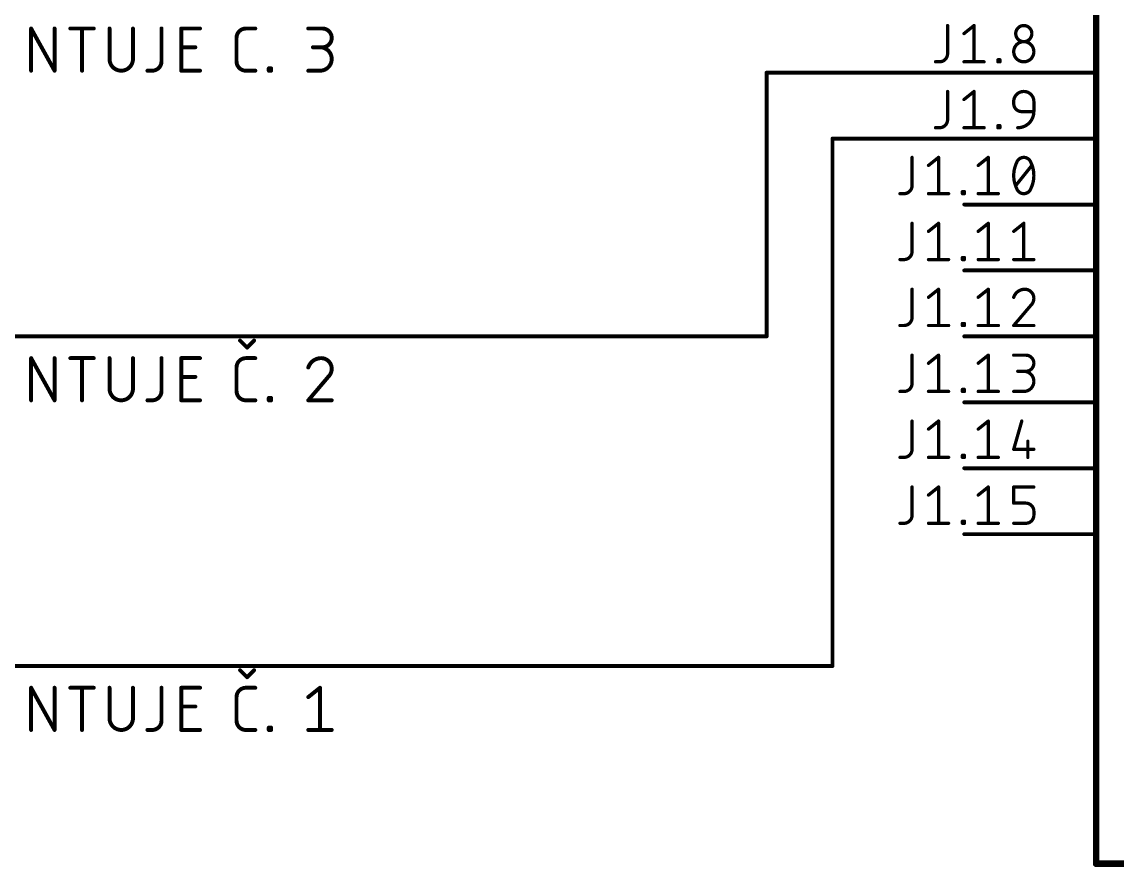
# Model space of a CAD drawing. Extents: x -56 to 205, y -3 to 177.
# Drawn here: x 11.94 to 54.15, y 35.43 to 68 of the extents above; entities that cross this region are included whole.
import ezdxf

# ---------------------------------------------------------------- set-up
doc = ezdxf.new("R2010")
doc.units = 0
for name, color, linetype in [('91', 94, 'CONTINUOUS'), ('94', 14, 'CONTINUOUS'), ('95', 250, 'CONTINUOUS')]:
    doc.layers.add(name, color=color, linetype=linetype)

msp = doc.modelspace()

# ---------------------------------------------------------------- linework, layer by layer
at = {"layer": '91', "const_width": 0.1524}
for points in [[(48.26, 66.04), (40.64, 66.04)], [(40.64, 66.04), (40.64, 55.88)], [(48.26, 63.5), (43.18, 63.5)], [(43.18, 63.5), (43.18, 43.18)], [(40.64, 55.88), (-2.54, 55.88)], [(43.18, 43.18), (-2.54, 43.18)]]:
    msp.add_lwpolyline(points, dxfattribs=at)
at = {"layer": '91', "const_width": 0.0762}
for points in [[(40.64, 66.0781, 1), (40.64, 66.0019)], [(40.6781, 66.04, 1), (40.6019, 66.04)], [(48.26, 66.0019, 1), (48.26, 66.0781)], [(43.18, 63.5381, 1), (43.18, 63.4619)], [(43.2181, 63.5, 1), (43.1419, 63.5)], [(48.26, 63.4619, 1), (48.26, 63.5381)], [(40.6019, 55.88, 1), (40.6781, 55.88)], [(40.64, 55.8419, 1), (40.64, 55.9181)], [(43.1419, 43.18, 1), (43.2181, 43.18)], [(43.18, 43.1419, 1), (43.18, 43.2181)]]:
    msp.add_lwpolyline(points, format="xyb", dxfattribs=at)
at = {"layer": '94'}
for points, const_width in [([(53.34, 35.56), (53.34, 93.98)], 0.254), ([(48.26, 66.04), (53.34, 66.04)], 0.1524), ([(48.26, 63.5), (53.34, 63.5)], 0.1524), ([(48.26, 60.96), (53.34, 60.96)], 0.1524), ([(48.26, 58.42), (53.34, 58.42)], 0.1524), ([(48.26, 55.88), (53.34, 55.88)], 0.1524), ([(48.26, 53.34), (53.34, 53.34)], 0.1524), ([(48.26, 50.8), (53.34, 50.8)], 0.1524), ([(48.26, 48.26), (53.34, 48.26)], 0.1524), ([(60.96, 35.56), (53.34, 35.56)], 0.254)]:
    msp.add_lwpolyline(points, dxfattribs=dict(at, const_width=const_width))
for points, const_width in [([(48.26, 66.0781, 1), (48.26, 66.0019)], 0.0762), ([(53.34, 66.0019, 1), (53.34, 66.0781)], 0.0762), ([(48.26, 63.5381, 1), (48.26, 63.4619)], 0.0762), ([(53.34, 63.4619, 1), (53.34, 63.5381)], 0.0762), ([(48.26, 60.9981, 1), (48.26, 60.9219)], 0.0762), ([(53.34, 60.9219, 1), (53.34, 60.9981)], 0.0762), ([(48.26, 58.4581, 1), (48.26, 58.3819)], 0.0762), ([(53.34, 58.3819, 1), (53.34, 58.4581)], 0.0762), ([(48.26, 55.9181, 1), (48.26, 55.8419)], 0.0762), ([(53.34, 55.8419, 1), (53.34, 55.9181)], 0.0762), ([(48.26, 53.3781, 1), (48.26, 53.3019)], 0.0762), ([(53.34, 53.3019, 1), (53.34, 53.3781)], 0.0762), ([(48.26, 50.8381, 1), (48.26, 50.7619)], 0.0762), ([(53.34, 50.7619, 1), (53.34, 50.8381)], 0.0762), ([(48.26, 48.2981, 1), (48.26, 48.2219)], 0.0762), ([(53.34, 48.2219, 1), (53.34, 48.2981)], 0.0762), ([(53.34, 35.6235, 1), (53.34, 35.4965)], 0.127), ([(53.2765, 35.56, 1), (53.4035, 35.56)], 0.127)]:
    msp.add_lwpolyline(points, format="xyb", dxfattribs=dict(at, const_width=const_width))
at = {"layer": '95'}
for points, const_width in [([(12.295, 66.1162), (12.295, 67.7418)], 0.1524), ([(12.295, 67.7418), (13.1982, 66.1162)], 0.1524), ([(13.1982, 66.1162), (13.1982, 67.7418)], 0.1524), ([(13.8061, 67.7418), (14.7092, 67.7418)], 0.1524), ([(14.2576, 66.1162), (14.2576, 67.7418)], 0.1524), ([(15.3171, 67.7418), (15.3171, 66.5678)], 0.1524), ([(16.2202, 66.5678), (16.2202, 67.7418)], 0.1524), ([(17.3198, 67.7418), (17.3198, 66.4774)], 0.1524), ([(18.0816, 66.1162), (18.0816, 67.7418)], 0.1524), ([(18.0816, 67.7418), (18.8041, 67.7418)], 0.1524), ([(20.5722, 67.7418), (20.9334, 67.7418)], 0.1524), ([(22.9764, 67.7418), (23.5183, 67.7418)], 0.1524), ([(47.6144, 67.8561), (47.6144, 66.7695)], 0.127), ([(48.2472, 67.5457), (48.6352, 67.8561)], 0.127), ([(48.6352, 67.8561), (48.6352, 66.4591)], 0.127), ([(20.2109, 66.4774), (20.2109, 67.3806)], 0.1524), ([(18.0816, 67.0193), (18.6235, 67.0193)], 0.1524), ([(23.5183, 67.0193), (23.157, 67.0193)], 0.1524), ([(21.4549, 66.1162), (21.4549, 66.2065)], 0.1524), ([(21.4549, 66.2065), (21.5452, 66.2065)], 0.1524), ([(21.5452, 66.2065), (21.5452, 66.1162)], 0.1524), ([(47.304, 66.4591), (47.1488, 66.4591)], 0.127), ([(48.2472, 66.4591), (49.0233, 66.4591)], 0.127), ([(49.5546, 66.4591), (49.5546, 66.5367)], 0.127), ([(49.5546, 66.5367), (49.6323, 66.5367)], 0.127), ([(49.6323, 66.4591), (49.5546, 66.4591)], 0.127), ([(49.6323, 66.5367), (49.6323, 66.4591)], 0.127), ([(16.9586, 66.1162), (16.7779, 66.1162)], 0.1524), ([(18.8041, 66.1162), (18.0816, 66.1162)], 0.1524), ([(20.9334, 66.1162), (20.5722, 66.1162)], 0.1524), ([(21.5452, 66.1162), (21.4549, 66.1162)], 0.1524), ([(22.9764, 66.1162), (23.4279, 66.1162)], 0.1524), ([(47.6144, 65.3161), (47.6144, 64.2295)], 0.127), ([(48.2472, 65.0057), (48.6352, 65.3161)], 0.127), ([(48.6352, 65.3161), (48.6352, 63.9191)], 0.127), ([(50.1636, 64.8504), (50.1636, 64.928)], 0.127), ([(50.9397, 64.54), (50.474, 64.54)], 0.127), ([(50.9397, 64.928), (50.9397, 64.54)], 0.127), ([(47.304, 63.9191), (47.1488, 63.9191)], 0.127), ([(48.2472, 63.9191), (49.0233, 63.9191)], 0.127), ([(49.5546, 63.9191), (49.5546, 63.9967)], 0.127), ([(49.5546, 63.9967), (49.6323, 63.9967)], 0.127), ([(49.6323, 63.9191), (49.5546, 63.9191)], 0.127), ([(49.6323, 63.9967), (49.6323, 63.9191)], 0.127), ([(46.2456, 62.7761), (46.2456, 61.6895)], 0.127), ([(46.8783, 62.4657), (47.2664, 62.7761)], 0.127), ([(47.2664, 62.7761), (47.2664, 61.3791)], 0.127), ([(48.7947, 62.4657), (49.1828, 62.7761)], 0.127), ([(49.1828, 62.7761), (49.1828, 61.3791)], 0.127), ([(50.2412, 61.6895), (50.8621, 62.4657)], 0.127), ([(45.9351, 61.3791), (45.7799, 61.3791)], 0.127), ([(46.8783, 61.3791), (47.6545, 61.3791)], 0.127), ([(48.1858, 61.3791), (48.1858, 61.4567)], 0.127), ([(48.1858, 61.4567), (48.2634, 61.4567)], 0.127), ([(48.2634, 61.3791), (48.1858, 61.3791)], 0.127), ([(48.2634, 61.4567), (48.2634, 61.3791)], 0.127), ([(48.7947, 61.3791), (49.5708, 61.3791)], 0.127), ([(46.2456, 60.2361), (46.2456, 59.1495)], 0.127), ([(46.8783, 59.9257), (47.2664, 60.2361)], 0.127), ([(47.2664, 60.2361), (47.2664, 58.8391)], 0.127), ([(48.7947, 59.9257), (49.1828, 60.2361)], 0.127), ([(49.1828, 60.2361), (49.1828, 58.8391)], 0.127), ([(50.1636, 59.9257), (50.5516, 60.2361)], 0.127), ([(50.5516, 60.2361), (50.5516, 58.8391)], 0.127), ([(45.9351, 58.8391), (45.7799, 58.8391)], 0.127), ([(46.8783, 58.8391), (47.6545, 58.8391)], 0.127), ([(48.1858, 58.8391), (48.1858, 58.9167)], 0.127), ([(48.1858, 58.9167), (48.2634, 58.9167)], 0.127), ([(48.2634, 58.8391), (48.1858, 58.8391)], 0.127), ([(48.2634, 58.9167), (48.2634, 58.8391)], 0.127), ([(48.7947, 58.8391), (49.5708, 58.8391)], 0.127), ([(50.1636, 58.8391), (50.9397, 58.8391)], 0.127), ([(46.2456, 57.6961), (46.2456, 56.6095)], 0.127), ([(46.8783, 57.3857), (47.2664, 57.6961)], 0.127), ([(47.2664, 57.6961), (47.2664, 56.2991)], 0.127), ([(48.7947, 57.3857), (49.1828, 57.6961)], 0.127), ([(49.1828, 57.6961), (49.1828, 56.2991)], 0.127), ([(50.8233, 57.0752), (50.1636, 56.2991)], 0.127), ([(45.9351, 56.2991), (45.7799, 56.2991)], 0.127), ([(46.8783, 56.2991), (47.6545, 56.2991)], 0.127), ([(48.1858, 56.2991), (48.1858, 56.3767)], 0.127), ([(48.1858, 56.3767), (48.2634, 56.3767)], 0.127), ([(48.2634, 56.2991), (48.1858, 56.2991)], 0.127), ([(48.2634, 56.3767), (48.2634, 56.2991)], 0.127), ([(48.7947, 56.2991), (49.5708, 56.2991)], 0.127), ([(50.1636, 56.2991), (50.9397, 56.2991)], 0.127), ([(20.3464, 55.7191), (20.6173, 55.4482)], 0.1524), ([(20.6173, 55.4482), (20.8883, 55.7191)], 0.1524), ([(12.295, 53.4162), (12.295, 55.0418)], 0.1524), ([(12.295, 55.0418), (13.1982, 53.4162)], 0.1524), ([(13.1982, 53.4162), (13.1982, 55.0418)], 0.1524), ([(13.8061, 55.0418), (14.7092, 55.0418)], 0.1524), ([(14.2576, 53.4162), (14.2576, 55.0418)], 0.1524), ([(15.3171, 55.0418), (15.3171, 53.8678)], 0.1524), ([(16.2202, 53.8678), (16.2202, 55.0418)], 0.1524), ([(17.3198, 55.0418), (17.3198, 53.7774)], 0.1524), ([(18.0816, 53.4162), (18.0816, 55.0418)], 0.1524), ([(18.0816, 55.0418), (18.8041, 55.0418)], 0.1524), ([(20.5722, 55.0418), (20.9334, 55.0418)], 0.1524), ([(46.2456, 55.1561), (46.2456, 54.0695)], 0.127), ([(46.8783, 54.8457), (47.2664, 55.1561)], 0.127), ([(47.2664, 55.1561), (47.2664, 53.7591)], 0.127), ([(48.7947, 54.8457), (49.1828, 55.1561)], 0.127), ([(49.1828, 55.1561), (49.1828, 53.7591)], 0.127), ([(50.1636, 55.1561), (50.6293, 55.1561)], 0.127), ([(20.2109, 53.7774), (20.2109, 54.6806)], 0.1524), ([(50.6293, 54.5352), (50.3188, 54.5352)], 0.127), ([(18.0816, 54.3193), (18.6235, 54.3193)], 0.1524), ([(23.744, 54.3193), (22.9764, 53.4162)], 0.1524), ([(45.9351, 53.7591), (45.7799, 53.7591)], 0.127), ([(46.8783, 53.7591), (47.6545, 53.7591)], 0.127), ([(48.1858, 53.7591), (48.1858, 53.8367)], 0.127), ([(48.1858, 53.8367), (48.2634, 53.8367)], 0.127), ([(48.2634, 53.7591), (48.1858, 53.7591)], 0.127), ([(48.2634, 53.8367), (48.2634, 53.7591)], 0.127), ([(48.7947, 53.7591), (49.5708, 53.7591)], 0.127), ([(50.1636, 53.7591), (50.5516, 53.7591)], 0.127), ([(16.9586, 53.4162), (16.7779, 53.4162)], 0.1524), ([(18.8041, 53.4162), (18.0816, 53.4162)], 0.1524), ([(20.9334, 53.4162), (20.5722, 53.4162)], 0.1524), ([(21.4549, 53.4162), (21.4549, 53.5065)], 0.1524), ([(21.4549, 53.5065), (21.5452, 53.5065)], 0.1524), ([(21.5452, 53.4162), (21.4549, 53.4162)], 0.1524), ([(21.5452, 53.5065), (21.5452, 53.4162)], 0.1524), ([(22.9764, 53.4162), (23.8795, 53.4162)], 0.1524), ([(46.2456, 52.6161), (46.2456, 51.5295)], 0.127), ([(46.8783, 52.3057), (47.2664, 52.6161)], 0.127), ([(47.2664, 52.6161), (47.2664, 51.2191)], 0.127), ([(48.7947, 52.3057), (49.1828, 52.6161)], 0.127), ([(49.1828, 52.6161), (49.1828, 51.2191)], 0.127), ([(50.474, 52.6161), (50.1636, 51.5295)], 0.127), ([(50.1636, 51.5295), (50.9397, 51.5295)], 0.127), ([(50.7069, 51.84), (50.7069, 51.2191)], 0.127), ([(45.9351, 51.2191), (45.7799, 51.2191)], 0.127), ([(46.8783, 51.2191), (47.6545, 51.2191)], 0.127), ([(48.1858, 51.2191), (48.1858, 51.2967)], 0.127), ([(48.1858, 51.2967), (48.2634, 51.2967)], 0.127), ([(48.2634, 51.2191), (48.1858, 51.2191)], 0.127), ([(48.2634, 51.2967), (48.2634, 51.2191)], 0.127), ([(48.7947, 51.2191), (49.5708, 51.2191)], 0.127), ([(46.2456, 50.0761), (46.2456, 48.9895)], 0.127), ([(46.8783, 49.7657), (47.2664, 50.0761)], 0.127), ([(47.2664, 50.0761), (47.2664, 48.6791)], 0.127), ([(48.7947, 49.7657), (49.1828, 50.0761)], 0.127), ([(49.1828, 50.0761), (49.1828, 48.6791)], 0.127), ([(50.1636, 49.4552), (50.1636, 50.0761)], 0.127), ([(50.1636, 50.0761), (50.9397, 50.0761)], 0.127), ([(50.6293, 49.4552), (50.1636, 49.4552)], 0.127), ([(50.9397, 48.9895), (50.9397, 49.1448)], 0.127), ([(45.9351, 48.6791), (45.7799, 48.6791)], 0.127), ([(46.8783, 48.6791), (47.6545, 48.6791)], 0.127), ([(48.1858, 48.6791), (48.1858, 48.7567)], 0.127), ([(48.1858, 48.7567), (48.2634, 48.7567)], 0.127), ([(48.2634, 48.6791), (48.1858, 48.6791)], 0.127), ([(48.2634, 48.7567), (48.2634, 48.6791)], 0.127), ([(48.7947, 48.6791), (49.5708, 48.6791)], 0.127), ([(50.1636, 48.6791), (50.6293, 48.6791)], 0.127), ([(20.3464, 43.0191), (20.6173, 42.7482)], 0.1524), ([(20.6173, 42.7482), (20.8883, 43.0191)], 0.1524), ([(12.295, 40.7162), (12.295, 42.3418)], 0.1524), ([(12.295, 42.3418), (13.1982, 40.7162)], 0.1524), ([(13.1982, 40.7162), (13.1982, 42.3418)], 0.1524), ([(13.8061, 42.3418), (14.7092, 42.3418)], 0.1524), ([(14.2576, 40.7162), (14.2576, 42.3418)], 0.1524), ([(15.3171, 42.3418), (15.3171, 41.1678)], 0.1524), ([(16.2202, 41.1678), (16.2202, 42.3418)], 0.1524), ([(17.3198, 42.3418), (17.3198, 41.0774)], 0.1524), ([(18.0816, 40.7162), (18.0816, 42.3418)], 0.1524), ([(18.0816, 42.3418), (18.8041, 42.3418)], 0.1524), ([(20.5722, 42.3418), (20.9334, 42.3418)], 0.1524), ([(22.9764, 41.9806), (23.4279, 42.3418)], 0.1524), ([(23.4279, 42.3418), (23.4279, 40.7162)], 0.1524), ([(20.2109, 41.0774), (20.2109, 41.9806)], 0.1524), ([(18.0816, 41.6193), (18.6235, 41.6193)], 0.1524), ([(16.9586, 40.7162), (16.7779, 40.7162)], 0.1524), ([(18.8041, 40.7162), (18.0816, 40.7162)], 0.1524), ([(20.9334, 40.7162), (20.5722, 40.7162)], 0.1524), ([(21.4549, 40.7162), (21.4549, 40.8065)], 0.1524), ([(21.4549, 40.8065), (21.5452, 40.8065)], 0.1524), ([(21.5452, 40.7162), (21.4549, 40.7162)], 0.1524), ([(21.5452, 40.8065), (21.5452, 40.7162)], 0.1524), ([(22.9764, 40.7162), (23.8795, 40.7162)], 0.1524)]:
    msp.add_lwpolyline(points, dxfattribs=dict(at, const_width=const_width))
for points, const_width in [([(12.3331, 67.7418, 1), (12.2569, 67.7418)], 0.0762), ([(12.3284, 67.7603, 1), (12.2617, 67.7233)], 0.0762), ([(13.2363, 67.7418, 1), (13.1601, 67.7418)], 0.0762), ([(13.8061, 67.7799, 1), (13.8061, 67.7037)], 0.0762), ([(14.2957, 67.7418, 1), (14.2195, 67.7418)], 0.0762), ([(14.7092, 67.7037, 1), (14.7092, 67.7799)], 0.0762), ([(15.3552, 67.7418, 1), (15.279, 67.7418)], 0.0762), ([(16.2583, 67.7418, 1), (16.1821, 67.7418)], 0.0762), ([(17.3579, 67.7418, 1), (17.2817, 67.7418)], 0.0762), ([(18.1197, 67.7418, 1), (18.0435, 67.7418)], 0.0762), ([(18.0816, 67.7799, 1), (18.0816, 67.7037)], 0.0762), ([(18.8041, 67.7037, 1), (18.8041, 67.7799)], 0.0762), ([(20.5722, 67.7418, 0.4142), (20.2109, 67.3806)], 0.1524), ([(20.5722, 67.7799, 1), (20.5722, 67.7037)], 0.0762), ([(20.5722, 67.7037, 1), (20.5722, 67.7799)], 0.0762), ([(20.9334, 67.7037, 1), (20.9334, 67.7799)], 0.0762), ([(22.9764, 67.7799, 1), (22.9764, 67.7037)], 0.0762), ([(23.5183, 67.0193, 1), (23.5183, 67.7418)], 0.1524), ([(23.5183, 67.7799, 1), (23.5183, 67.7037)], 0.0762), ([(23.5183, 67.7037, 1), (23.5183, 67.7799)], 0.0762), ([(47.6462, 67.8561, 1), (47.5827, 67.8561)], 0.0635), ([(48.2274, 67.5704, 1), (48.267, 67.5209)], 0.0635), ([(48.667, 67.8561, 1), (48.6035, 67.8561)], 0.0635), ([(48.6551, 67.8313, 1), (48.6154, 67.8809)], 0.0635), ([(50.2729, 67.5457, 1), (50.2094, 67.5457)], 0.0635), ([(50.2094, 67.5457, 1), (50.273, 67.5457)], 0.0635), ([(50.8621, 67.5457, 1), (50.2412, 67.5457)], 0.127), ([(50.2412, 67.5457, 1), (50.8621, 67.5457)], 0.127), ([(50.8938, 67.5457, 1), (50.8303, 67.5457)], 0.0635), ([(50.8303, 67.5457, 1), (50.8938, 67.5457)], 0.0635), ([(20.249, 67.3806, 1), (20.1728, 67.3806)], 0.0762), ([(20.1728, 67.3806, 1), (20.249, 67.3806)], 0.0762), ([(50.9397, 66.8472, 1), (50.1636, 66.8472)], 0.127), ([(18.0816, 67.0574, 1), (18.0816, 66.9812)], 0.0762), ([(18.6235, 66.9812, 1), (18.6235, 67.0574)], 0.0762), ([(23.157, 67.0574, 1), (23.157, 66.9812)], 0.0762), ([(23.4279, 66.1162, 1), (23.4279, 67.0193)], 0.1524), ([(23.4279, 67.0574, 1), (23.4279, 66.9812)], 0.0762), ([(23.5183, 67.0574, 1), (23.5183, 66.9812)], 0.0762), ([(23.5183, 66.9812, 1), (23.5183, 67.0574)], 0.0762), ([(47.304, 66.4591, 0.4142), (47.6144, 66.7695)], 0.127), ([(47.6462, 66.7695, 1), (47.5827, 66.7695)], 0.0635), ([(47.5827, 66.7695, 1), (47.6462, 66.7695)], 0.0635), ([(50.1953, 66.8472, 1), (50.1318, 66.8472)], 0.0635), ([(50.1318, 66.8472, 1), (50.1953, 66.8472)], 0.0635), ([(50.1636, 66.8472, 1), (50.9397, 66.8472)], 0.127), ([(50.9715, 66.8472, 1), (50.9079, 66.8472)], 0.0635), ([(50.9079, 66.8472, 1), (50.9714, 66.8472)], 0.0635), ([(15.3171, 66.5678, 1), (16.2202, 66.5678)], 0.1524), ([(15.3552, 66.5678, 1), (15.279, 66.5678)], 0.0762), ([(15.279, 66.5678, 1), (15.3552, 66.5678)], 0.0762), ([(16.2583, 66.5678, 1), (16.1821, 66.5678)], 0.0762), ([(16.1821, 66.5678, 1), (16.2583, 66.5678)], 0.0762), ([(16.9586, 66.1162, 0.4142), (17.3198, 66.4774)], 0.1524), ([(17.3579, 66.4774, 1), (17.2817, 66.4774)], 0.0762), ([(17.2817, 66.4774, 1), (17.3579, 66.4774)], 0.0762), ([(20.2109, 66.4774, 0.4142), (20.5722, 66.1162)], 0.1524), ([(20.249, 66.4774, 1), (20.1728, 66.4774)], 0.0762), ([(20.1728, 66.4774, 1), (20.249, 66.4774)], 0.0762), ([(21.493, 66.2065, 1), (21.4168, 66.2065)], 0.0762), ([(21.4549, 66.2446, 1), (21.4549, 66.1684)], 0.0762), ([(21.5833, 66.2065, 1), (21.5071, 66.2065)], 0.0762), ([(21.5452, 66.1684, 1), (21.5452, 66.2446)], 0.0762), ([(47.1488, 66.4909, 1), (47.1488, 66.4274)], 0.0635), ([(47.304, 66.4909, 1), (47.304, 66.4274)], 0.0635), ([(47.304, 66.4274, 1), (47.304, 66.4909)], 0.0635), ([(48.2472, 66.4909, 1), (48.2472, 66.4274)], 0.0635), ([(48.6035, 66.4591, 1), (48.667, 66.4591)], 0.0635), ([(49.0233, 66.4274, 1), (49.0233, 66.4909)], 0.0635), ([(49.5546, 66.5685, 1), (49.5546, 66.505)], 0.0635), ([(49.5864, 66.5367, 1), (49.5229, 66.5367)], 0.0635), ([(49.5546, 66.4909, 1), (49.5546, 66.4274)], 0.0635), ([(49.5229, 66.4591, 1), (49.5864, 66.4591)], 0.0635), ([(49.664, 66.5367, 1), (49.6005, 66.5367)], 0.0635), ([(49.6005, 66.4591, 1), (49.664, 66.4591)], 0.0635), ([(49.6323, 66.505, 1), (49.6323, 66.5685)], 0.0635), ([(49.6323, 66.4274, 1), (49.6323, 66.4909)], 0.0635), ([(12.2569, 66.1162, 1), (12.3331, 66.1162)], 0.0762), ([(13.1601, 66.1162, 1), (13.2363, 66.1162)], 0.0762), ([(13.1649, 66.0977, 1), (13.2315, 66.1347)], 0.0762), ([(14.2195, 66.1162, 1), (14.2957, 66.1162)], 0.0762), ([(16.7779, 66.1543, 1), (16.7779, 66.0781)], 0.0762), ([(16.9586, 66.1543, 1), (16.9586, 66.0781)], 0.0762), ([(16.9586, 66.0781, 1), (16.9586, 66.1543)], 0.0762), ([(18.0816, 66.1543, 1), (18.0816, 66.0781)], 0.0762), ([(18.0435, 66.1162, 1), (18.1197, 66.1162)], 0.0762), ([(18.8041, 66.0781, 1), (18.8041, 66.1543)], 0.0762), ([(20.5722, 66.1543, 1), (20.5722, 66.0781)], 0.0762), ([(20.5722, 66.0781, 1), (20.5722, 66.1543)], 0.0762), ([(20.9334, 66.0781, 1), (20.9334, 66.1543)], 0.0762), ([(21.4549, 66.1543, 1), (21.4549, 66.0781)], 0.0762), ([(21.4168, 66.1162, 1), (21.493, 66.1162)], 0.0762), ([(21.5071, 66.1162, 1), (21.5833, 66.1162)], 0.0762), ([(21.5452, 66.0781, 1), (21.5452, 66.1543)], 0.0762), ([(22.9764, 66.1543, 1), (22.9764, 66.0781)], 0.0762), ([(23.4279, 66.1543, 1), (23.4279, 66.0781)], 0.0762), ([(23.4279, 66.0781, 1), (23.4279, 66.1543)], 0.0762), ([(47.6462, 65.3161, 1), (47.5827, 65.3161)], 0.0635), ([(48.2274, 65.0304, 1), (48.267, 64.9809)], 0.0635), ([(48.667, 65.3161, 1), (48.6035, 65.3161)], 0.0635), ([(48.6551, 65.2913, 1), (48.6154, 65.3409)], 0.0635), ([(50.9397, 64.928, 1), (50.1636, 64.928)], 0.127), ([(50.1953, 64.928, 1), (50.1318, 64.928)], 0.0635), ([(50.1318, 64.928, 1), (50.1953, 64.928)], 0.0635), ([(50.1953, 64.8504, 1), (50.1318, 64.8504)], 0.0635), ([(50.1318, 64.8504, 1), (50.1953, 64.8504)], 0.0635), ([(50.1636, 64.8504, 0.4142), (50.474, 64.54)], 0.127), ([(50.3188, 63.9191, 0.4142), (50.9397, 64.54)], 0.127), ([(50.474, 64.5717, 1), (50.474, 64.5082)], 0.0635), ([(50.474, 64.5082, 1), (50.474, 64.5717)], 0.0635), ([(50.9715, 64.928, 1), (50.9079, 64.928)], 0.0635), ([(50.9079, 64.928, 1), (50.9714, 64.928)], 0.0635), ([(50.9715, 64.54, 1), (50.9079, 64.54)], 0.0635), ([(50.9397, 64.5082, 1), (50.9397, 64.5717)], 0.0635), ([(47.304, 63.9191, 0.4142), (47.6144, 64.2295)], 0.127), ([(47.6462, 64.2295, 1), (47.5827, 64.2295)], 0.0635), ([(47.5827, 64.2295, 1), (47.6462, 64.2295)], 0.0635), ([(50.9079, 64.54, 1), (50.9715, 64.54)], 0.0635), ([(47.1488, 63.9509, 1), (47.1488, 63.8873)], 0.0635), ([(47.304, 63.9509, 1), (47.304, 63.8873)], 0.0635), ([(47.304, 63.8873, 1), (47.304, 63.9509)], 0.0635), ([(48.2472, 63.9509, 1), (48.2472, 63.8873)], 0.0635), ([(48.6035, 63.9191, 1), (48.667, 63.9191)], 0.0635), ([(49.0233, 63.8873, 1), (49.0233, 63.9509)], 0.0635), ([(49.5864, 63.9967, 1), (49.5229, 63.9967)], 0.0635), ([(49.5546, 64.0285, 1), (49.5546, 63.965)], 0.0635), ([(49.5546, 63.9509, 1), (49.5546, 63.8873)], 0.0635), ([(49.5229, 63.9191, 1), (49.5864, 63.9191)], 0.0635), ([(49.664, 63.9967, 1), (49.6005, 63.9967)], 0.0635), ([(49.6005, 63.9191, 1), (49.664, 63.9191)], 0.0635), ([(49.6323, 63.965, 1), (49.6323, 64.0285)], 0.0635), ([(49.6323, 63.8873, 1), (49.6323, 63.9509)], 0.0635), ([(50.3188, 63.9509, 1), (50.3188, 63.8873)], 0.0635), ([(46.2773, 62.7761, 1), (46.2138, 62.7761)], 0.0635), ([(46.8585, 62.4904, 1), (46.8982, 62.4409)], 0.0635), ([(47.2981, 62.7761, 1), (47.2346, 62.7761)], 0.0635), ([(47.2862, 62.7513, 1), (47.2466, 62.8009)], 0.0635), ([(48.7749, 62.4904, 1), (48.8146, 62.4409)], 0.0635), ([(49.2145, 62.7761, 1), (49.151, 62.7761)], 0.0635), ([(49.2026, 62.7513, 1), (49.163, 62.8009)], 0.0635), ([(50.28, 62.5821, 0.1139), (50.1636, 62.0776)], 0.127), ([(50.5516, 62.7761, 0.3205), (50.28, 62.5821)], 0.127), ([(50.25, 62.5924, 1), (50.31, 62.5718)], 0.0635), ([(50.3085, 62.5682, 1), (50.2515, 62.596)], 0.0635), ([(50.8233, 62.5821, 0.3205), (50.5516, 62.7761)], 0.127), ([(50.5516, 62.8078, 1), (50.5516, 62.7444)], 0.0635), ([(50.5516, 62.7444, 1), (50.5516, 62.8078)], 0.0635), ([(50.8518, 62.596, 1), (50.7947, 62.5682)], 0.0635), ([(50.9397, 62.0776, 0.1139), (50.8233, 62.5821)], 0.127), ([(50.7933, 62.5718, 1), (50.8533, 62.5924)], 0.0635), ([(50.8869, 62.4458, 1), (50.8373, 62.4855)], 0.0635), ([(50.1953, 62.0776, 1), (50.1318, 62.0776)], 0.0635), ([(50.1318, 62.0776, 1), (50.1953, 62.0776)], 0.0635), ([(50.1636, 62.0776, 0.1139), (50.28, 61.5731)], 0.127), ([(50.8233, 61.5731, 0.1139), (50.9397, 62.0776)], 0.127), ([(50.9715, 62.0776, 1), (50.9079, 62.0776)], 0.0635), ([(50.908, 62.0776, 1), (50.9714, 62.0776)], 0.0635), ([(45.9351, 61.3791, 0.4142), (46.2456, 61.6895)], 0.127), ([(46.2773, 61.6895, 1), (46.2138, 61.6895)], 0.0635), ([(46.2138, 61.6895, 1), (46.2773, 61.6895)], 0.0635), ([(50.2164, 61.7094, 1), (50.266, 61.6697)], 0.0635), ([(50.28, 61.5731, 0.3205), (50.5516, 61.3791)], 0.127), ([(50.31, 61.5834, 1), (50.25, 61.5628)], 0.0635), ([(50.5516, 61.3791, 0.3205), (50.8233, 61.5731)], 0.127), ([(50.8533, 61.5628, 1), (50.7933, 61.5834)], 0.0635), ([(45.7799, 61.4109, 1), (45.7799, 61.3473)], 0.0635), ([(45.9351, 61.4109, 1), (45.9351, 61.3473)], 0.0635), ([(45.9351, 61.3473, 1), (45.9351, 61.4109)], 0.0635), ([(46.8783, 61.4109, 1), (46.8783, 61.3473)], 0.0635), ([(47.2346, 61.3791, 1), (47.2981, 61.3791)], 0.0635), ([(47.6545, 61.3473, 1), (47.6545, 61.4109)], 0.0635), ([(48.2175, 61.4567, 1), (48.154, 61.4567)], 0.0635), ([(48.1858, 61.4109, 1), (48.1858, 61.3473)], 0.0635), ([(48.154, 61.3791, 1), (48.2175, 61.3791)], 0.0635), ([(48.1858, 61.4885, 1), (48.1858, 61.425)], 0.0635), ([(48.2952, 61.4567, 1), (48.2317, 61.4567)], 0.0635), ([(48.2317, 61.3791, 1), (48.2952, 61.3791)], 0.0635), ([(48.2634, 61.425, 1), (48.2634, 61.4885)], 0.0635), ([(48.2634, 61.3473, 1), (48.2634, 61.4109)], 0.0635), ([(48.7947, 61.4109, 1), (48.7947, 61.3473)], 0.0635), ([(49.151, 61.3791, 1), (49.2145, 61.3791)], 0.0635), ([(49.5708, 61.3473, 1), (49.5708, 61.4109)], 0.0635), ([(50.2515, 61.5592, 1), (50.3085, 61.587)], 0.0635), ([(50.5516, 61.4108, 1), (50.5516, 61.3474)], 0.0635), ([(50.5516, 61.3474, 1), (50.5516, 61.4108)], 0.0635), ([(50.7947, 61.587, 1), (50.8518, 61.5592)], 0.0635), ([(46.2773, 60.2361, 1), (46.2138, 60.2361)], 0.0635), ([(46.8585, 59.9504, 1), (46.8982, 59.9009)], 0.0635), ([(47.2981, 60.2361, 1), (47.2346, 60.2361)], 0.0635), ([(47.2862, 60.2113, 1), (47.2466, 60.2609)], 0.0635), ([(48.7749, 59.9504, 1), (48.8146, 59.9009)], 0.0635), ([(49.2145, 60.2361, 1), (49.151, 60.2361)], 0.0635), ([(49.2026, 60.2113, 1), (49.163, 60.2609)], 0.0635), ([(50.1438, 59.9504, 1), (50.1834, 59.9009)], 0.0635), ([(50.5834, 60.2361, 1), (50.5199, 60.2361)], 0.0635), ([(50.5715, 60.2113, 1), (50.5318, 60.2609)], 0.0635), ([(45.9351, 58.8391, 0.4142), (46.2456, 59.1495)], 0.127), ([(46.2773, 59.1495, 1), (46.2138, 59.1495)], 0.0635), ([(46.2138, 59.1495, 1), (46.2773, 59.1495)], 0.0635), ([(45.7799, 58.8709, 1), (45.7799, 58.8073)], 0.0635), ([(45.9351, 58.8709, 1), (45.9351, 58.8073)], 0.0635), ([(45.9351, 58.8073, 1), (45.9351, 58.8709)], 0.0635), ([(46.8783, 58.8709, 1), (46.8783, 58.8073)], 0.0635), ([(47.2346, 58.8391, 1), (47.2981, 58.8391)], 0.0635), ([(47.6545, 58.8073, 1), (47.6545, 58.8709)], 0.0635), ([(48.2175, 58.9167, 1), (48.154, 58.9167)], 0.0635), ([(48.1858, 58.8709, 1), (48.1858, 58.8073)], 0.0635), ([(48.154, 58.8391, 1), (48.2175, 58.8391)], 0.0635), ([(48.1858, 58.9485, 1), (48.1858, 58.885)], 0.0635), ([(48.2952, 58.9167, 1), (48.2317, 58.9167)], 0.0635), ([(48.2317, 58.8391, 1), (48.2952, 58.8391)], 0.0635), ([(48.2634, 58.885, 1), (48.2634, 58.9485)], 0.0635), ([(48.2634, 58.8073, 1), (48.2634, 58.8709)], 0.0635), ([(48.7947, 58.8709, 1), (48.7947, 58.8073)], 0.0635), ([(49.151, 58.8391, 1), (49.2145, 58.8391)], 0.0635), ([(49.5708, 58.8073, 1), (49.5708, 58.8709)], 0.0635), ([(50.1636, 58.8709, 1), (50.1636, 58.8073)], 0.0635), ([(50.5199, 58.8391, 1), (50.5834, 58.8391)], 0.0635), ([(50.9397, 58.8073, 1), (50.9397, 58.8709)], 0.0635), ([(46.2773, 57.6961, 1), (46.2138, 57.6961)], 0.0635), ([(46.8585, 57.4104, 1), (46.8982, 57.3609)], 0.0635), ([(47.2981, 57.6961, 1), (47.2346, 57.6961)], 0.0635), ([(47.2862, 57.6713, 1), (47.2466, 57.7209)], 0.0635), ([(48.7749, 57.4104, 1), (48.8146, 57.3609)], 0.0635), ([(49.2145, 57.6961, 1), (49.151, 57.6961)], 0.0635), ([(49.2026, 57.6713, 1), (49.163, 57.7209)], 0.0635), ([(50.5905, 57.6961, 0.3252), (50.1636, 57.3857)], 0.127), ([(50.1334, 57.3954, 1), (50.1938, 57.3759)], 0.0635), ([(50.5905, 57.7279, 1), (50.5905, 57.6643)], 0.0635), ([(50.9397, 57.3469, 0.4142), (50.5905, 57.6961)], 0.127), ([(50.5905, 57.6644, 1), (50.5904, 57.7278)], 0.0635), ([(50.8233, 57.0752, 0.2053), (50.9397, 57.3469)], 0.127), ([(50.9714, 57.3468, 1), (50.908, 57.3469)], 0.0635), ([(50.8014, 57.0982, 1), (50.8452, 57.0522)], 0.0635), ([(50.8475, 57.0546, 1), (50.7991, 57.0958)], 0.0635), ([(50.9079, 57.3469, 1), (50.9715, 57.3469)], 0.0635), ([(45.9351, 56.2991, 0.4142), (46.2456, 56.6095)], 0.127), ([(46.2773, 56.6095, 1), (46.2138, 56.6095)], 0.0635), ([(46.2138, 56.6095, 1), (46.2773, 56.6095)], 0.0635), ([(45.7799, 56.3309, 1), (45.7799, 56.2674)], 0.0635), ([(45.9351, 56.3309, 1), (45.9351, 56.2674)], 0.0635), ([(45.9351, 56.2674, 1), (45.9351, 56.3309)], 0.0635), ([(46.8783, 56.3309, 1), (46.8783, 56.2674)], 0.0635), ([(47.2346, 56.2991, 1), (47.2981, 56.2991)], 0.0635), ([(47.6545, 56.2674, 1), (47.6545, 56.3309)], 0.0635), ([(48.2175, 56.3767, 1), (48.154, 56.3767)], 0.0635), ([(48.154, 56.2991, 1), (48.2175, 56.2991)], 0.0635), ([(48.1858, 56.4085, 1), (48.1858, 56.345)], 0.0635), ([(48.1858, 56.3309, 1), (48.1858, 56.2674)], 0.0635), ([(48.2952, 56.3767, 1), (48.2317, 56.3767)], 0.0635), ([(48.2317, 56.2991, 1), (48.2952, 56.2991)], 0.0635), ([(48.2634, 56.345, 1), (48.2634, 56.4085)], 0.0635), ([(48.2634, 56.2674, 1), (48.2634, 56.3309)], 0.0635), ([(48.7947, 56.3309, 1), (48.7947, 56.2674)], 0.0635), ([(49.151, 56.2991, 1), (49.2145, 56.2991)], 0.0635), ([(49.5708, 56.2674, 1), (49.5708, 56.3309)], 0.0635), ([(50.1636, 56.3309, 1), (50.1636, 56.2674)], 0.0635), ([(50.1394, 56.3197, 1), (50.1878, 56.2785)], 0.0635), ([(50.9397, 56.2674, 1), (50.9397, 56.3309)], 0.0635), ([(20.3733, 55.7461, 1), (20.3195, 55.6922)], 0.0762), ([(20.9152, 55.6922, 1), (20.8613, 55.7461)], 0.0762), ([(20.5904, 55.4751, 1), (20.6443, 55.4213)], 0.0762), ([(20.5904, 55.4213, 1), (20.6443, 55.4751)], 0.0762), ([(12.3331, 55.0418, 1), (12.2569, 55.0418)], 0.0762), ([(12.3284, 55.0603, 1), (12.2617, 55.0233)], 0.0762), ([(13.2363, 55.0418, 1), (13.1601, 55.0418)], 0.0762), ([(13.8061, 55.0799, 1), (13.8061, 55.0037)], 0.0762), ([(14.2957, 55.0418, 1), (14.2195, 55.0418)], 0.0762), ([(14.7092, 55.0037, 1), (14.7092, 55.0799)], 0.0762), ([(15.3552, 55.0418, 1), (15.279, 55.0418)], 0.0762), ([(16.2583, 55.0418, 1), (16.1821, 55.0418)], 0.0762), ([(17.3579, 55.0418, 1), (17.2817, 55.0418)], 0.0762), ([(18.1197, 55.0418, 1), (18.0435, 55.0418)], 0.0762), ([(18.0816, 55.0799, 1), (18.0816, 55.0037)], 0.0762), ([(18.8041, 55.0037, 1), (18.8041, 55.0799)], 0.0762), ([(20.5722, 55.0418, 0.4142), (20.2109, 54.6806)], 0.1524), ([(20.5722, 55.0799, 1), (20.5722, 55.0037)], 0.0762), ([(20.5722, 55.0037, 1), (20.5722, 55.0799)], 0.0762), ([(20.9334, 55.0037, 1), (20.9334, 55.0799)], 0.0762), ([(23.4731, 55.0418, 0.3252), (22.9764, 54.6806)], 0.1524), ([(23.8795, 54.6354, 0.4142), (23.4731, 55.0418)], 0.1524), ([(23.4731, 55.0799, 1), (23.4731, 55.0037)], 0.0762), ([(23.4731, 55.0037, 1), (23.4731, 55.0799)], 0.0762), ([(46.2773, 55.1561, 1), (46.2138, 55.1561)], 0.0635), ([(46.8585, 54.8704, 1), (46.8982, 54.8209)], 0.0635), ([(47.2981, 55.1561, 1), (47.2346, 55.1561)], 0.0635), ([(47.2862, 55.1313, 1), (47.2466, 55.1809)], 0.0635), ([(48.7749, 54.8704, 1), (48.8146, 54.8209)], 0.0635), ([(49.2145, 55.1561, 1), (49.151, 55.1561)], 0.0635), ([(49.2026, 55.1313, 1), (49.163, 55.1809)], 0.0635), ([(50.1636, 55.1879, 1), (50.1636, 55.1243)], 0.0635), ([(50.6293, 55.1879, 1), (50.6293, 55.1243)], 0.0635), ([(50.6293, 54.5352, 1), (50.6293, 55.1561)], 0.127), ([(50.6293, 55.1243, 1), (50.6293, 55.1879)], 0.0635), ([(20.249, 54.6806, 1), (20.1728, 54.6806)], 0.0762), ([(20.1728, 54.6806, 1), (20.249, 54.6806)], 0.0762), ([(22.9401, 54.6923, 1), (23.0126, 54.6688)], 0.0762), ([(23.744, 54.3193, 0.2053), (23.8795, 54.6354)], 0.1524), ([(23.9176, 54.6354, 1), (23.8414, 54.6354)], 0.0762), ([(23.8414, 54.6354, 1), (23.9176, 54.6354)], 0.0762), ([(50.3188, 54.567, 1), (50.3188, 54.5035)], 0.0635), ([(50.5516, 54.567, 1), (50.5516, 54.5035)], 0.0635), ([(50.5516, 53.7591, 1), (50.5516, 54.5352)], 0.127), ([(50.6293, 54.567, 1), (50.6293, 54.5035)], 0.0635), ([(50.6293, 54.5035, 1), (50.6293, 54.567)], 0.0635), ([(18.0816, 54.3574, 1), (18.0816, 54.2812)], 0.0762), ([(18.6235, 54.2812, 1), (18.6235, 54.3574)], 0.0762), ([(23.7178, 54.3469, 1), (23.7703, 54.2917)], 0.0762), ([(23.7731, 54.2946, 1), (23.715, 54.344)], 0.0762), ([(45.9351, 53.7591, 0.4142), (46.2456, 54.0695)], 0.127), ([(46.2773, 54.0695, 1), (46.2138, 54.0695)], 0.0635), ([(46.2138, 54.0695, 1), (46.2773, 54.0695)], 0.0635), ([(15.3171, 53.8678, 1), (16.2202, 53.8678)], 0.1524), ([(15.3552, 53.8678, 1), (15.279, 53.8678)], 0.0762), ([(15.279, 53.8678, 1), (15.3552, 53.8678)], 0.0762), ([(16.2583, 53.8678, 1), (16.1821, 53.8678)], 0.0762), ([(16.1821, 53.8678, 1), (16.2583, 53.8678)], 0.0762), ([(16.9586, 53.4162, 0.4142), (17.3198, 53.7774)], 0.1524), ([(17.3579, 53.7774, 1), (17.2817, 53.7774)], 0.0762), ([(17.2817, 53.7774, 1), (17.3579, 53.7774)], 0.0762), ([(20.2109, 53.7774, 0.4142), (20.5722, 53.4162)], 0.1524), ([(20.249, 53.7774, 1), (20.1728, 53.7774)], 0.0762), ([(20.1728, 53.7774, 1), (20.249, 53.7774)], 0.0762), ([(45.7799, 53.7909, 1), (45.7799, 53.7274)], 0.0635), ([(45.9351, 53.7909, 1), (45.9351, 53.7274)], 0.0635), ([(45.9351, 53.7274, 1), (45.9351, 53.7909)], 0.0635), ([(46.8783, 53.7909, 1), (46.8783, 53.7274)], 0.0635), ([(47.2346, 53.7591, 1), (47.2981, 53.7591)], 0.0635), ([(47.6545, 53.7274, 1), (47.6545, 53.7909)], 0.0635), ([(48.2175, 53.8367, 1), (48.154, 53.8367)], 0.0635), ([(48.154, 53.7591, 1), (48.2175, 53.7591)], 0.0635), ([(48.1858, 53.8685, 1), (48.1858, 53.805)], 0.0635), ([(48.1858, 53.7909, 1), (48.1858, 53.7274)], 0.0635), ([(48.2952, 53.8367, 1), (48.2317, 53.8367)], 0.0635), ([(48.2317, 53.7591, 1), (48.2952, 53.7591)], 0.0635), ([(48.2634, 53.805, 1), (48.2634, 53.8685)], 0.0635), ([(48.2634, 53.7274, 1), (48.2634, 53.7909)], 0.0635), ([(48.7947, 53.7909, 1), (48.7947, 53.7274)], 0.0635), ([(49.151, 53.7591, 1), (49.2145, 53.7591)], 0.0635), ([(49.5708, 53.7274, 1), (49.5708, 53.7909)], 0.0635), ([(50.1636, 53.7909, 1), (50.1636, 53.7274)], 0.0635), ([(50.5516, 53.7909, 1), (50.5516, 53.7274)], 0.0635), ([(50.5516, 53.7274, 1), (50.5516, 53.7909)], 0.0635), ([(12.2569, 53.4162, 1), (12.3331, 53.4162)], 0.0762), ([(13.1601, 53.4162, 1), (13.2363, 53.4162)], 0.0762), ([(13.1649, 53.3977, 1), (13.2315, 53.4347)], 0.0762), ([(14.2195, 53.4162, 1), (14.2957, 53.4162)], 0.0762), ([(16.7779, 53.4543, 1), (16.7779, 53.3781)], 0.0762), ([(16.9586, 53.4543, 1), (16.9586, 53.3781)], 0.0762), ([(16.9586, 53.3781, 1), (16.9586, 53.4543)], 0.0762), ([(18.0816, 53.4543, 1), (18.0816, 53.3781)], 0.0762), ([(18.0435, 53.4162, 1), (18.1197, 53.4162)], 0.0762), ([(18.8041, 53.3781, 1), (18.8041, 53.4543)], 0.0762), ([(20.5722, 53.4543, 1), (20.5722, 53.3781)], 0.0762), ([(20.5722, 53.3781, 1), (20.5722, 53.4543)], 0.0762), ([(20.9334, 53.3781, 1), (20.9334, 53.4543)], 0.0762), ([(21.493, 53.5065, 1), (21.4168, 53.5065)], 0.0762), ([(21.4549, 53.5446, 1), (21.4549, 53.4684)], 0.0762), ([(21.4549, 53.4543, 1), (21.4549, 53.3781)], 0.0762), ([(21.4168, 53.4162, 1), (21.493, 53.4162)], 0.0762), ([(21.5833, 53.5065, 1), (21.5071, 53.5065)], 0.0762), ([(21.5071, 53.4162, 1), (21.5833, 53.4162)], 0.0762), ([(21.5452, 53.4684, 1), (21.5452, 53.5446)], 0.0762), ([(21.5452, 53.3781, 1), (21.5452, 53.4543)], 0.0762), ([(22.9764, 53.4543, 1), (22.9764, 53.3781)], 0.0762), ([(22.9474, 53.4409, 1), (23.0054, 53.3915)], 0.0762), ([(23.8795, 53.3781, 1), (23.8795, 53.4543)], 0.0762), ([(46.2773, 52.6161, 1), (46.2138, 52.6161)], 0.0635), ([(46.8585, 52.3304, 1), (46.8982, 52.2809)], 0.0635), ([(47.2981, 52.6161, 1), (47.2346, 52.6161)], 0.0635), ([(47.2862, 52.5913, 1), (47.2466, 52.6409)], 0.0635), ([(48.7749, 52.3304, 1), (48.8146, 52.2809)], 0.0635), ([(49.2145, 52.6161, 1), (49.151, 52.6161)], 0.0635), ([(49.2026, 52.5913, 1), (49.163, 52.6409)], 0.0635), ([(50.5046, 52.6074, 1), (50.4435, 52.6248)], 0.0635), ([(45.9351, 51.2191, 0.4142), (46.2456, 51.5295)], 0.127), ([(46.2773, 51.5295, 1), (46.2138, 51.5295)], 0.0635), ([(46.2138, 51.5295, 1), (46.2773, 51.5295)], 0.0635), ([(50.1636, 51.5613, 1), (50.1636, 51.4978)], 0.0635), ([(50.1331, 51.5383, 1), (50.1941, 51.5208)], 0.0635), ([(50.7386, 51.84, 1), (50.6751, 51.84)], 0.0635), ([(50.9397, 51.4978, 1), (50.9397, 51.5613)], 0.0635), ([(45.7799, 51.2509, 1), (45.7799, 51.1874)], 0.0635), ([(45.9351, 51.2509, 1), (45.9351, 51.1874)], 0.0635), ([(45.9351, 51.1874, 1), (45.9351, 51.2509)], 0.0635), ([(46.8783, 51.2509, 1), (46.8783, 51.1874)], 0.0635), ([(47.2346, 51.2191, 1), (47.2981, 51.2191)], 0.0635), ([(47.6545, 51.1874, 1), (47.6545, 51.2509)], 0.0635), ([(48.2175, 51.2967, 1), (48.154, 51.2967)], 0.0635), ([(48.154, 51.2191, 1), (48.2175, 51.2191)], 0.0635), ([(48.1858, 51.3285, 1), (48.1858, 51.265)], 0.0635), ([(48.1858, 51.2509, 1), (48.1858, 51.1874)], 0.0635), ([(48.2952, 51.2967, 1), (48.2317, 51.2967)], 0.0635), ([(48.2317, 51.2191, 1), (48.2952, 51.2191)], 0.0635), ([(48.2634, 51.265, 1), (48.2634, 51.3285)], 0.0635), ([(48.2634, 51.1874, 1), (48.2634, 51.2509)], 0.0635), ([(48.7947, 51.2509, 1), (48.7947, 51.1874)], 0.0635), ([(49.151, 51.2191, 1), (49.2145, 51.2191)], 0.0635), ([(49.5708, 51.1874, 1), (49.5708, 51.2509)], 0.0635), ([(50.6751, 51.2191, 1), (50.7386, 51.2191)], 0.0635), ([(46.2773, 50.0761, 1), (46.2138, 50.0761)], 0.0635), ([(46.8585, 49.7904, 1), (46.8982, 49.7409)], 0.0635), ([(47.2981, 50.0761, 1), (47.2346, 50.0761)], 0.0635), ([(47.2862, 50.0513, 1), (47.2466, 50.1009)], 0.0635), ([(48.7749, 49.7904, 1), (48.8146, 49.7409)], 0.0635), ([(49.2145, 50.0761, 1), (49.151, 50.0761)], 0.0635), ([(49.2026, 50.0513, 1), (49.163, 50.1009)], 0.0635), ([(50.1953, 50.0761, 1), (50.1318, 50.0761)], 0.0635), ([(50.1636, 50.1079, 1), (50.1636, 50.0444)], 0.0635), ([(50.9397, 50.0444, 1), (50.9397, 50.1079)], 0.0635), ([(50.1318, 49.4552, 1), (50.1953, 49.4552)], 0.0635), ([(50.1636, 49.487, 1), (50.1636, 49.4235)], 0.0635), ([(50.6293, 49.487, 1), (50.6293, 49.4235)], 0.0635), ([(50.9397, 49.1448, 0.4142), (50.6293, 49.4552)], 0.127), ([(50.6293, 49.4235, 1), (50.6293, 49.487)], 0.0635), ([(45.9351, 48.6791, 0.4142), (46.2456, 48.9895)], 0.127), ([(46.2773, 48.9895, 1), (46.2138, 48.9895)], 0.0635), ([(46.2138, 48.9895, 1), (46.2773, 48.9895)], 0.0635), ([(50.6293, 48.6791, 0.4142), (50.9397, 48.9895)], 0.127), ([(50.9715, 49.1448, 1), (50.9079, 49.1448)], 0.0635), ([(50.9079, 49.1448, 1), (50.9715, 49.1448)], 0.0635), ([(50.9715, 48.9895, 1), (50.9079, 48.9895)], 0.0635), ([(50.9079, 48.9895, 1), (50.9715, 48.9895)], 0.0635), ([(45.7799, 48.7109, 1), (45.7799, 48.6474)], 0.0635), ([(45.9351, 48.7109, 1), (45.9351, 48.6474)], 0.0635), ([(45.9351, 48.6474, 1), (45.9351, 48.7109)], 0.0635), ([(46.8783, 48.7109, 1), (46.8783, 48.6474)], 0.0635), ([(47.2346, 48.6791, 1), (47.2981, 48.6791)], 0.0635), ([(47.6545, 48.6474, 1), (47.6545, 48.7109)], 0.0635), ([(48.2175, 48.7567, 1), (48.154, 48.7567)], 0.0635), ([(48.154, 48.6791, 1), (48.2175, 48.6791)], 0.0635), ([(48.1858, 48.7885, 1), (48.1858, 48.725)], 0.0635), ([(48.1858, 48.7109, 1), (48.1858, 48.6474)], 0.0635), ([(48.2952, 48.7567, 1), (48.2317, 48.7567)], 0.0635), ([(48.2317, 48.6791, 1), (48.2952, 48.6791)], 0.0635), ([(48.2634, 48.725, 1), (48.2634, 48.7885)], 0.0635), ([(48.2634, 48.6474, 1), (48.2634, 48.7109)], 0.0635), ([(48.7947, 48.7109, 1), (48.7947, 48.6474)], 0.0635), ([(49.151, 48.6791, 1), (49.2145, 48.6791)], 0.0635), ([(49.5708, 48.6474, 1), (49.5708, 48.7109)], 0.0635), ([(50.1636, 48.7109, 1), (50.1636, 48.6474)], 0.0635), ([(50.6293, 48.7109, 1), (50.6293, 48.6474)], 0.0635), ([(50.6293, 48.6474, 1), (50.6293, 48.7109)], 0.0635), ([(20.3733, 43.0461, 1), (20.3195, 42.9922)], 0.0762), ([(20.9152, 42.9922, 1), (20.8613, 43.0461)], 0.0762), ([(20.5904, 42.7751, 1), (20.6443, 42.7213)], 0.0762), ([(20.5904, 42.7213, 1), (20.6443, 42.7751)], 0.0762), ([(12.3331, 42.3418, 1), (12.2569, 42.3418)], 0.0762), ([(12.3284, 42.3603, 1), (12.2617, 42.3233)], 0.0762), ([(13.2363, 42.3418, 1), (13.1601, 42.3418)], 0.0762), ([(13.8061, 42.3799, 1), (13.8061, 42.3037)], 0.0762), ([(14.2957, 42.3418, 1), (14.2195, 42.3418)], 0.0762), ([(14.7092, 42.3037, 1), (14.7092, 42.3799)], 0.0762), ([(15.3552, 42.3418, 1), (15.279, 42.3418)], 0.0762), ([(16.2583, 42.3418, 1), (16.1821, 42.3418)], 0.0762), ([(17.3579, 42.3418, 1), (17.2817, 42.3418)], 0.0762), ([(18.1197, 42.3418, 1), (18.0435, 42.3418)], 0.0762), ([(18.0816, 42.3799, 1), (18.0816, 42.3037)], 0.0762), ([(18.8041, 42.3037, 1), (18.8041, 42.3799)], 0.0762), ([(20.5722, 42.3418, 0.4142), (20.2109, 41.9806)], 0.1524), ([(20.5722, 42.3799, 1), (20.5722, 42.3037)], 0.0762), ([(20.5722, 42.3037, 1), (20.5722, 42.3799)], 0.0762), ([(20.9334, 42.3037, 1), (20.9334, 42.3799)], 0.0762), ([(23.466, 42.3418, 1), (23.3898, 42.3418)], 0.0762), ([(23.4517, 42.312, 1), (23.4041, 42.3716)], 0.0762), ([(20.249, 41.9806, 1), (20.1728, 41.9806)], 0.0762), ([(20.1728, 41.9806, 1), (20.249, 41.9806)], 0.0762), ([(22.9526, 42.0103, 1), (23.0002, 41.9508)], 0.0762), ([(18.0816, 41.6574, 1), (18.0816, 41.5812)], 0.0762), ([(18.6235, 41.5812, 1), (18.6235, 41.6574)], 0.0762), ([(15.3171, 41.1678, 1), (16.2202, 41.1678)], 0.1524), ([(15.3552, 41.1678, 1), (15.279, 41.1678)], 0.0762), ([(15.279, 41.1678, 1), (15.3552, 41.1678)], 0.0762), ([(16.2583, 41.1678, 1), (16.1821, 41.1678)], 0.0762), ([(16.1821, 41.1678, 1), (16.2583, 41.1678)], 0.0762), ([(16.9586, 40.7162, 0.4142), (17.3198, 41.0774)], 0.1524), ([(17.3579, 41.0774, 1), (17.2817, 41.0774)], 0.0762), ([(17.2817, 41.0774, 1), (17.3579, 41.0774)], 0.0762), ([(20.2109, 41.0774, 0.4142), (20.5722, 40.7162)], 0.1524), ([(20.249, 41.0774, 1), (20.1728, 41.0774)], 0.0762), ([(20.1728, 41.0774, 1), (20.249, 41.0774)], 0.0762), ([(12.2569, 40.7162, 1), (12.3331, 40.7162)], 0.0762), ([(13.1601, 40.7162, 1), (13.2363, 40.7162)], 0.0762), ([(13.1649, 40.6977, 1), (13.2315, 40.7347)], 0.0762), ([(14.2195, 40.7162, 1), (14.2957, 40.7162)], 0.0762), ([(16.7779, 40.7543, 1), (16.7779, 40.6781)], 0.0762), ([(16.9586, 40.7543, 1), (16.9586, 40.6781)], 0.0762), ([(16.9586, 40.6781, 1), (16.9586, 40.7543)], 0.0762), ([(18.0816, 40.7543, 1), (18.0816, 40.6781)], 0.0762), ([(18.0435, 40.7162, 1), (18.1197, 40.7162)], 0.0762), ([(18.8041, 40.6781, 1), (18.8041, 40.7543)], 0.0762), ([(20.5722, 40.7543, 1), (20.5722, 40.6781)], 0.0762), ([(20.5722, 40.6781, 1), (20.5722, 40.7543)], 0.0762), ([(20.9334, 40.6781, 1), (20.9334, 40.7543)], 0.0762), ([(21.493, 40.8065, 1), (21.4168, 40.8065)], 0.0762), ([(21.4549, 40.8446, 1), (21.4549, 40.7684)], 0.0762), ([(21.4549, 40.7543, 1), (21.4549, 40.6781)], 0.0762), ([(21.4168, 40.7162, 1), (21.493, 40.7162)], 0.0762), ([(21.5833, 40.8065, 1), (21.5071, 40.8065)], 0.0762), ([(21.5071, 40.7162, 1), (21.5833, 40.7162)], 0.0762), ([(21.5452, 40.7684, 1), (21.5452, 40.8446)], 0.0762), ([(21.5452, 40.6781, 1), (21.5452, 40.7543)], 0.0762), ([(22.9764, 40.7543, 1), (22.9764, 40.6781)], 0.0762), ([(23.3898, 40.7162, 1), (23.466, 40.7162)], 0.0762), ([(23.8795, 40.6781, 1), (23.8795, 40.7543)], 0.0762)]:
    msp.add_lwpolyline(points, format="xyb", dxfattribs=dict(at, const_width=const_width))

doc.saveas('drawing.dxf')
